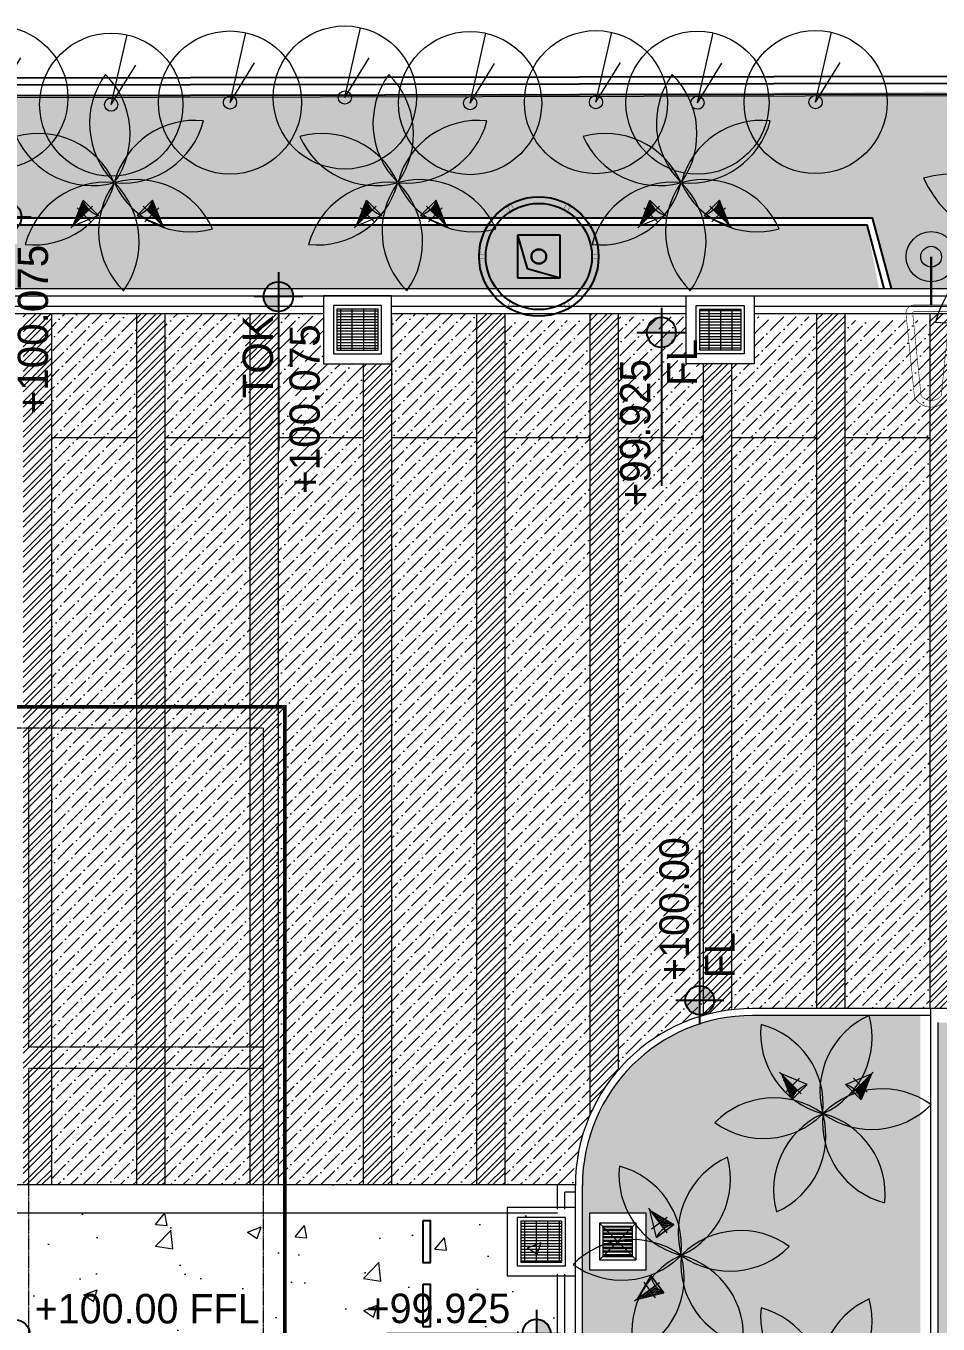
# Model space of a CAD drawing. Header units: millimetres. Extents: x 7964926 to 16080295, y -6277184 to -2986664.
# Drawn here: x 8162482 to 8175355, y -3094772 to -3076451 of the extents above; entities that cross this region are included whole.
import ezdxf

# ---------------------------------------------------------------- set-up
doc = ezdxf.new("R2010")
doc.units = ezdxf.units.MM
doc.header["$LTSCALE"] = 2000
doc.header["$MEASUREMENT"] = 0
for name, pattern in [('( Hidden )', [0.375, 0.25, -0.125]), ('1', [0, 0, 0]), ('DASHDOT', [1, 0.5, -0.25, 0, -0.25]), ('HIDDEN', [0.375, 0.25, -0.125])]:
    doc.linetypes.add(name, pattern=pattern)
for name, color, linetype, lineweight in [('BASEMENT EDGE', 4, 'Continuous', 5), ('L - paving', 9, 'Continuous', 5), ('L- existing trees', 76, 'Continuous', 18), ('L-CHAMBERS', 50, 'Continuous', 5), ('L-compound wall', 7, 'Continuous', 20), ('L-ELE 3', 40, 'Continuous', 9), ('L-ELE 4', 27, 'Continuous', 9), ('L-HATCH-1', 9, 'Continuous', 5), ('L-kerb', 24, 'Continuous', 13), ('L-LAWN HATCH', 96, 'Continuous', 5), ('L-lights', 213, 'Continuous', 0), ('L-Paver 400x400', 250, '1', 13), ('L-SHRUBS', 96, 'Continuous', 18), ('STR-Podium Beam', 8, 'Continuous', 15), ('STR-Retaining Wall', 250, 'HIDDEN', 15)]:
    doc.layers.add(name, color=color, linetype=linetype, lineweight=lineweight)
doc.layers.add('L-FL', color=7, linetype='Continuous')
doc.layers.add('PS$RCP', color=8, linetype='DASHDOT')
doc.styles.add('Century Gothic', font='GOTHIC.TTF')
doc.styles.get("Standard").update_dxf_attribs({"font": 'romans.shx', "width": 0.75})
pattern_1 = [(45, (0.1326889004558325, -9.601470082998276e-06), (66.29126073623884, 243.0679560328757), [312.5, -62.5, 0, -62.5])]
pattern_2 = [(45, (0.7553273057565093, -12.85777956014499), (66.29126073623884, 243.0679560328757), [312.5, -62.5, 0, -62.5])]
pattern_3 = [(45, (0.7553273048251867, 1106.924651841633), (66.29126073623884, 243.0679560328757), [312.5, -62.5, 0, -62.5])]
pattern_4 = [(45, (0, 0), (-106.0660171779821, 106.0660171779821), []), (45, (0, 75), (-106.0660171779821, 106.0660171779821), [])]

# ---------------------------------------------------------------- blocks, each defined once
blk = doc.blocks.new('ertrt')
at = {"layer": 'L- existing trees', "color": 76, "lineweight": 5, "ltscale": 100}
for q in [(0.06719780142966947, 0.2962237633664886), (0.1037855794874414, 0.168169773592127)]:
    blk.add_line((1.77635683940025e-15, 8.881784197001252e-16), q, dxfattribs=at)
blk.add_circle((1.77635683940025e-15, 8.881784197001252e-16), 0.3037500000000001, dxfattribs=at)
at = {"layer": 'L- existing trees', "color": 42, "lineweight": 5, "ltscale": 100}
blk.add_circle((1.77635683940025e-15, 8.881784197001252e-16), 0.02806585742770773, dxfattribs=at)
blk = doc.blocks.new('plam 1')
at = {"layer": 'L- existing trees'}
blk.add_circle((18691.24329189213, 10681.50307737615), 0.01259822064505469, dxfattribs=at)
for centre, major_axis, ratio, start_param, end_param in [((18692.18483846516, 10682.00705469291), (-0.7551500129593981, 0.7551500129593984), 0.9999999999221821, -0.142479172760305, 1.26503951691869), ((18690.59946198878, 10682.35859462703), (-0.7571085495885552, 0.7571085495885551), 0.9999999999214267, 3.013099626958253, 4.416231272074521), ((18691.27760801913, 10682.57046928463), (-0.755150012958269, 0.7551500129582689), 0.9999999999264555, 0.9047183779975385, 2.31223706823846), ((18690.18047726691, 10681.37326294998), (-0.7571085495863722, 0.7571085495863723), 0.9999999999260709, 4.060297177710615, 5.463428823434016), ((18692.15052233815, 10680.93966278443), (-0.755150012960137, 0.7551500129601366), 0.9999999999209107, -1.189676724922368, 0.2178419665983262), ((18691.66227661401, 10682.48840905321), (-0.7571085495877312, 0.7571085495877311), 0.9999999999241717, 1.965902074801756, 3.369033721785306), ((18690.82430717025, 10680.51774569909), (-0.7571085495877312, 0.7571085495877311), 0.9999999999241717, -1.175690578788037, 0.2274410681955126), ((18690.33606144613, 10682.06649196788), (-0.7551500129593878, 0.7551500129593877), 0.999999999925126, 1.951915928665749, 3.35943462018723), ((18691.8871217955, 10680.64756012527), (-0.7571085495885552, 0.7571085495885551), 0.9999999999214267, -0.1284930266315407, 1.274638618484728), ((18690.3017453191, 10680.9991000594), (-0.7551500129585874, 0.7551500129585873), 0.9999999999256194, 2.999113480829971, 4.406632170507497), ((18692.3061065174, 10681.63289180233), (-0.7571085495892501, 0.75710854958925), 0.9999999999211854, 0.9187045241248621, 2.321836169841844), ((18691.20897576513, 10680.43568546768), (-0.7551500129613562, 0.7551500129613561), 0.9999999999224967, 4.04631103158885, 5.453829721822878)]:
    blk.add_ellipse(centre, major_axis=major_axis, ratio=ratio, start_param=start_param, end_param=end_param, dxfattribs=at)
blk = doc.blocks.new('CHAMBERS')
at = {"layer": 'L-Paver 400x400', "true_color": 0x636466}
h = blk.add_hatch(dxfattribs=at)
h.set_pattern_fill('ANSI32', color=251, scale=135, angle=315)
h.set_pattern_definition([(0, (0.4799343226477504, 1.417475164402276), (1.4210854715202e-14, 50.62500000000001), []), (0, (17.35493429470807, -15.45752480719239), (1.4210854715202e-14, 50.62500000000001), [])])
h.paths.add_polyline_path([(7999084.227367846, -3148057.704323237), (7998664.227367677, -3148057.704323237), (7998664.227367676, -3148477.704323041), (7999084.227367845, -3148477.704323041)])
at = {"layer": 'L-CHAMBERS', "color": 42}
for points in [[(7999274.227367846, -3148667.704323237), (7998474.227367848, -3148667.704323237), (7998474.227367848, -3147867.704323237), (7999274.227367846, -3147867.704323237)], [(7999134.227367846, -3148527.704323237), (7998614.227367848, -3148527.704323237), (7998614.227367848, -3148007.704323237), (7999134.227367846, -3148007.704323237)], [(7999084.227367846, -3148477.704323237), (7998664.227367848, -3148477.704323237), (7998664.227367848, -3148057.704323237), (7999084.227367846, -3148057.704323237)]]:
    blk.add_lwpolyline(points, close=True, dxfattribs=at)
at = {"layer": 'L-Paver 400x400', "color": 251, "linetype": '( Hidden )', "ltscale": 0.005, "true_color": 0x636466}
for p, q in [((7998614.227367848, -3148007.704323238), (7999134.227367847, -3148527.704323237)), ((7998614.227367847, -3148527.704323237), (7999134.227367847, -3148007.704323237))]:
    blk.add_line(p, q, dxfattribs=at)
blk = doc.blocks.new('cb 1')
at = {"layer": 'L-Paver 400x400', "true_color": 0x636466}
h = blk.add_hatch(dxfattribs=at)
h.set_pattern_fill('GRATE', color=251, scale=1300)
h.set_pattern_definition([(0, (0, 0), (0, 40.625), []), (90, (0, 0), (-162.5, 9.950255243072245e-15), [])])
h.paths.add_polyline_path([(8080577.548487278, -3139539.649760513), (8079997.548487278, -3139539.649760513), (8079997.548487278, -3140119.649760513), (8080577.548487278, -3140119.649760513)])
at = {"layer": 'L-CHAMBERS', "color": 8}
blk.add_lwpolyline([(8079807.548487278, -3140309.649760513), (8080767.548487278, -3140309.649760513), (8080767.548487278, -3139349.649760513), (8079807.548487278, -3139349.649760513)], close=True, dxfattribs=at)
at = {"layer": 'L-CHAMBERS', "color": 37}
for points in [[(8079947.548487278, -3140169.649760513), (8080627.548487278, -3140169.649760513), (8080627.548487278, -3139489.649760513), (8079947.548487278, -3139489.649760513)], [(8079997.548487278, -3140119.649760513), (8080577.548487278, -3140119.649760513), (8080577.548487278, -3139539.649760513), (8079997.548487278, -3139539.649760513)]]:
    blk.add_lwpolyline(points, close=True, dxfattribs=at)
blk = doc.blocks.new('A$C3B983C50')
at = {"layer": 'PS$RCP', "linetype": 'ByBlock', "const_width": 5}
for points in [[(-395.8942378864661, 745.7089344431205), (-349.0192378864662, 664.5190528383292)], [(395.8942378864674, 745.7089344431199), (349.0192378864673, 664.5190528383288)], [(-447.8557621135325, 715.7089344431206), (-400.9807621135325, 634.5190528383293)], [(447.8557621135336, 715.7089344431198), (400.9807621135336, 634.5190528383287)], [(-843.75, 30.0000000000001), (-750, 30.0000000000001)], [(843.75, 29.99999999999979), (750, 29.99999999999979)], [(-843.75, -29.9999999999999), (-750, -29.9999999999999)], [(843.75, -30.00000000000021), (750, -30.00000000000021)], [(-447.8557621135334, -715.70893444312), (-400.9807621135333, -634.519052838329)], [(-395.8942378864671, -745.70893444312), (-349.019237886467, -664.519052838329)], [(395.8942378864666, -745.7089344431201), (349.0192378864666, -664.519052838329)], [(447.8557621135329, -715.7089344431203), (400.9807621135329, -634.519052838329)]]:
    blk.add_lwpolyline(points, dxfattribs=at)
at = {"layer": 'PS$RCP', "color": 47, "linetype": 'ByBlock'}
blk.add_lwpolyline([(-299.9999999776483, -300.0000001089647), (299.9999999701977, -300.0000001080334), (299.9999999776483, 299.9999998789281), (-299.9999999701977, 299.9999998761341)], close=True, dxfattribs=at)
blk.add_lwpolyline([(-299.9999999701977, 299.9999998761341), (-167.1100230556912, -169.3367608031259), (299.9999999701977, -300.0000001080334)], dxfattribs=at)
at = {"layer": 'PS$RCP', "linetype": 'Continuous'}
for radius in [843.75, 750]:
    blk.add_circle((0, 0), radius, dxfattribs=at)
at = {"layer": 'PS$RCP', "color": 47, "linetype": 'ByBlock'}
for radius in [105, 100]:
    blk.add_circle((0, 0), radius, dxfattribs=at)
blk = doc.blocks.new('finish lvl')
h = blk.add_hatch(color=256)
edge = h.paths.add_edge_path()
edge.add_ellipse((0.03779312691722225, 0.003030802937928456), major_axis=(-0.030468540123942, 0.030468540123942), ratio=0.9999999999984531, start_angle=-45.0000000000443, end_angle=45.00000000010281)
edge.add_line((-0.005295895751714852, 0.003030802937701083), (0.03779312691722236, 0.003030802937701083))
edge.add_line((0.03779312691722225, 0.003030802937928456), (0.03779312691722225, 0.04611982560686556))
edge = h.paths.add_edge_path()
edge.add_ellipse((0.03779312691722225, 0.003030802937928456), major_axis=(-0.030468540123909, 0.030468540123909), ratio=0.9999999999995983, start_angle=134.9999999999885, end_angle=224.999999999953)
edge.add_line((0.0808821495866141, 0.003030802938383204), (0.03779312691767689, 0.003030802938383204))
edge.add_line((0.03779312691722225, 0.003030802937928456), (0.03779312691722225, -0.04005821973088135))
for p, q in [((0.03779312691676751, 0.07484584072017242), (0.03779312691722225, -0.06878423484386076)), ((-0.03402191086343009, 0.00303080293815583), (0.4857257542894331, 0.003030802937473709))]:
    blk.add_line(p, q)
blk.add_ellipse((0.037793126917677, 0.00303080293815583), major_axis=(-0.030468540123953, 0.030468540123953), ratio=0.9999999999978331, start_param=1.570796326794534, end_param=7.85398163397412)
at = {"layer": 'L-FL'}
for tag, p in [('%%P0.00', (0.1256311287966128, 0.03566715156830469)), ('FIN.LVL.', (0.1074625354408454, -0.1030079454646966))]:
    blk.add_attdef(tag, p, '', height=0.08000000000000004, dxfattribs=at)
blk = doc.blocks.new('street light')
at = {"color": 6, "const_width": 7.650000000330578, "elevation": -2.439675371201679e-06}
for points in [[(2710614.379028367, 3155395.706281325), (2709432.922553761, 3155516.237853157, 0.4536687637192325), (2709302.977778311, 3155402.498320451), (2709302.977778311, 3154921.040242178, 0.4536687637192321), (2709432.922553762, 3154807.300709472), (2710614.379028368, 3154927.832281305)], [(2710580.836622167, 3155304.118914542), (2709421.266956209, 3155422.417605599, 0.4667058194856372), (2709397.496522769, 3155402.498320451), (2709397.49652277, 3154921.040242178, 0.4667058194858429), (2709421.266956209, 3154901.12095703), (2710580.836622167, 3155019.419648088)], [(2710580.836622167, 3155019.419648088, 0.4895675210776071), (2710580.836622167, 3155304.118914542, 0.4895675210776071)], [(2710614.379028368, 3154927.832281305, 0.558552496259639), (2710614.379028367, 3155395.706281325)]]:
    blk.add_lwpolyline(points, format="xyb", dxfattribs=at)
at = {"color": 6, "const_width": 30.60000000132231, "elevation": -2.439675371201679e-06}
blk.add_lwpolyline([(2709302.977778311, 3155161.769281314), (2708621.745278282, 3155161.769281314)], dxfattribs=at)
at = {"color": 6}
for radius in [353.4360023993677, 146.5019940627257]:
    blk.add_circle((2708621.745278282, 3155161.769281314, -2.439675371201679e-06), radius, dxfattribs=at)
blk = doc.blocks.new('Shrub uplighter')
h = blk.add_hatch()
h.set_pattern_fill('ANSI31', color=256, scale=344.25, style=0)
h.set_pattern_definition([(44.99999999999999, (-3501134.187699043, -320471.3522648592), (-30.42768867793362, 30.42768867793361), [])])
edge = h.paths.add_edge_path()
edge.add_arc((1744.763391786627, 4.282545072711552e-09), 876.1540613691562, 153.0888804992076, 180.0000000001304)
edge.add_line((868.609330417471, 2.288954013225171e-09), (27.40169122575753, 5.809119799884426e-11))
edge.add_line((27.40169122575742, 5.809119799884388e-11), (963.4883096059559, 396.5541390786807))
for points in [[(-66.92863081881771, -1.823646492346899e-10), (1057.818631651814, 2.342421746717416e-09)], [(608.3609599826362, -354.7086354467119), (608.3609599826362, 354.7086354491955)], [(963.4883096078796, -399.2678857814941), (963.4883096059559, 396.554139078832)]]:
    blk.add_lwpolyline(points)
blk.add_lwpolyline([(27.40169122575742, 5.809119799884389e-11), (963.4883096065972, 396.5541390789522), (963.4883096078796, -399.2678857816143)], close=True)
blk.add_arc((1744.763391786627, 4.282726276050324e-09), 876.1540613691557, 153.0888804991918, 206.9111195010852)

msp = doc.modelspace()

# ---------------------------------------------------------------- hatches: boundary and pattern name
at = {"layer": 'L - paving'}
h = msp.add_hatch(dxfattribs=at)
h.set_pattern_fill('ANSI36', color=37, scale=1000)
h.set_pattern_definition(pattern_2)
edge = h.paths.add_edge_path()
edge.add_line((8164041.190326476, -3080508.118567255), (8162841.190326478, -3080508.118567255))
edge.add_line((8162841.190326478, -3080508.118567255), (8162841.190326477, -3089435.118030052))
edge.add_line((8162841.190326478, -3089435.118030052), (8164041.19032648, -3089435.118030052))
edge.add_line((8164041.190326478, -3089435.118030052), (8164041.190326478, -3080520.884119614))
h = msp.add_hatch(dxfattribs=at)
h.set_pattern_fill('ANSI36', color=37, scale=1000)
h.set_pattern_definition(pattern_2)
edge = h.paths.add_edge_path()
edge.add_line((8165641.190326478, -3080508.118567255), (8164441.190326479, -3080508.118567255))
edge.add_line((8164441.190326478, -3080518.205941129), (8164441.190326477, -3089435.118030052))
edge.add_line((8164441.190326478, -3089435.118030052), (8165641.190326478, -3089435.118030052))
edge.add_line((8165641.190326478, -3089435.118030052), (8165641.190326478, -3080520.096057899))
h = msp.add_hatch(dxfattribs=at)
h.set_pattern_fill('ANSI36', color=37, scale=1000)
h.set_pattern_definition(pattern_2)
h.paths.add_polyline_path([(8166681.323013267, -3081218.118576427), (8166681.323013268, -3080508.118567256), (8166040.395108704, -3080508.118567255), (8166016.190326477, -3089435.118030051), (8167216.19032648, -3089435.118030052), (8167239.246044785, -3081218.118576427)])
h = msp.add_hatch(dxfattribs=at)
h.set_pattern_fill('ANSI36', color=37, scale=1000)
h.set_pattern_definition(pattern_2)
edge = h.paths.add_edge_path()
edge.add_line((8168841.190324362, -3080508.118567255), (8167641.190324362, -3080508.118567256))
edge.add_line((8167641.190324362, -3080508.118567256), (8167641.190324362, -3089435.118030052))
edge.add_line((8167641.190324362, -3089435.118030052), (8168841.190324362, -3089435.118030052))
edge.add_line((8168841.190324362, -3089435.118030052), (8168841.190324362, -3080465))
h = msp.add_hatch(dxfattribs=at)
h.set_pattern_fill('ANSI36', color=37, scale=1000)
h.set_pattern_definition(pattern_3)
h.paths.add_polyline_path([(8170441.190324362, -3080608.118567255), (8169241.190324362, -3080608.118567255), (8169241.190324362, -3082259.965291648), (8170441.190324366, -3082259.965291648)])
h = msp.add_hatch(dxfattribs=at)
h.set_pattern_fill('ANSI36', color=37, scale=1000)
h.set_pattern_definition(pattern_3)
h.paths.add_polyline_path([(8172041.190324363, -3081218.118576427), (8171801.057639698, -3081218.118576427), (8171801.057639698, -3080558.118567257), (8170841.190324364, -3080558.118567257), (8170841.190324362, -3082259.965291648), (8172041.190324362, -3082259.965291648)])
h = msp.add_hatch(dxfattribs=at)
h.set_pattern_fill('ANSI36', color=37, scale=1000)
h.set_pattern_definition(pattern_3)
h.paths.add_polyline_path([(8172761.057639698, -3081218.118576427), (8172441.190324364, -3081218.118576427), (8172441.190324363, -3082259.965291648), (8173641.190324362, -3082259.965291648), (8173641.190324362, -3080558.118567255), (8172761.057639698, -3080558.118567256)])
h = msp.add_hatch(dxfattribs=at)
h.set_pattern_fill('ANSI36', color=37, scale=1000)
h.set_pattern_definition(pattern_3)
h.paths.add_polyline_path([(8174041.19032225, -3082259.965291648), (8175241.190322246, -3082259.965291648), (8175241.19032225, -3080608.118567256), (8174041.190322248, -3080608.118567256)])
h = msp.add_hatch(dxfattribs=at)
h.set_pattern_fill('ANSI36', color=256, scale=1000)
h.set_pattern_definition(pattern_1)
h.paths.add_polyline_path([(8170441.190324362, -3082259.965291648), (8169241.190324362, -3082259.965291648), (8169241.190324362, -3089435.118030052), (8169241.190324362, -3090176.123104492), (8170441.190324362, -3090174.008287073)])
edge = h.paths.add_edge_path()
edge.add_line((8170441.190324362, -3091826.814154196), (8170441.190324362, -3090174.008287073))
edge.add_line((8170441.190324362, -3090174.008287073), (8169241.190324362, -3090176.123104492))
edge.add_line((8169241.190324362, -3090176.123104492), (8169241.190324362, -3092809.965291395))
edge.add_line((8169241.190324362, -3092809.965291395), (8170236.266921679, -3092809.965291395))
edge.add_arc((8172736.253626518, -3092818.118567264), 2500.000000053431, 167.5260987240845, 179.8131403501621, ccw=False)
edge.add_arc((8172736.253626406, -3092818.118567236), 2499.999999940082, 156.6390834882808, 167.5260987241657, ccw=False)
h = msp.add_hatch(dxfattribs=at)
h.set_pattern_fill('ANSI36', color=256, scale=1000)
h.set_pattern_definition(pattern_1)
edge = h.paths.add_edge_path()
edge.add_line((8172041.190324362, -3090416.684202949), (8172041.190324361, -3082259.965291648))
edge.add_line((8172041.190324362, -3082259.965291648), (8170841.190324362, -3082259.965291648))
edge.add_line((8170841.190324362, -3082259.965291648), (8170841.190324362, -3091187.55575613))
edge.add_arc((8172736.253626466, -3092818.11856726), 2500.000000004999, 106.14238497647469, 139.2904224377886, ccw=False)
h = msp.add_hatch(dxfattribs=at)
h.set_pattern_fill('ANSI36', color=256, scale=1000)
h.set_pattern_definition(pattern_1)
h.paths.add_polyline_path([(8173641.190324364, -3082259.965291648), (8172441.190324364, -3082259.965291648), (8172441.190324362, -3090318.118567255), (8173641.190324362, -3090318.118567255)])
h = msp.add_hatch(dxfattribs=at)
h.set_pattern_fill('ANSI36', color=256, scale=1000)
h.set_pattern_definition(pattern_1)
h.paths.add_polyline_path([(8175241.19032225, -3082259.965291648), (8174041.19032225, -3082259.965291648), (8174041.190322248, -3090318.118567255), (8175241.190322248, -3090318.118567255)])
h = msp.add_hatch(dxfattribs=at)
h.set_pattern_fill('ANSI36', color=37, scale=1000)
h.set_pattern_definition(pattern_2)
h.paths.add_polyline_path([(8162841.190326478, -3092809.965291395), (8164041.190326478, -3092809.965291395), (8164041.190326478, -3089435.118030052), (8162841.190326478, -3089435.118030052)])
h = msp.add_hatch(dxfattribs=at)
h.set_pattern_fill('ANSI36', color=37, scale=1000)
h.set_pattern_definition(pattern_2)
h.paths.add_polyline_path([(8162841.190326478, -3092809.965291395), (8164041.190326478, -3092809.965291395), (8164041.190326478, -3089435.118030052), (8162841.190326478, -3089435.118030052)])
h = msp.add_hatch(dxfattribs=at)
h.set_pattern_fill('ANSI36', color=37, scale=1000)
h.set_pattern_definition(pattern_2)
h.paths.add_polyline_path([(8164441.190326478, -3092809.965291395), (8165641.190326478, -3092809.965291395), (8165641.190326478, -3089435.118030052), (8164441.190326478, -3089435.118030052)])
h = msp.add_hatch(dxfattribs=at)
h.set_pattern_fill('ANSI36', color=37, scale=1000)
h.set_pattern_definition(pattern_2)
h.paths.add_polyline_path([(8166041.190326478, -3092809.965291395), (8167241.190326478, -3092809.965291395), (8167241.190326478, -3089435.118030052), (8166041.190326478, -3089435.118030052)])
h = msp.add_hatch(dxfattribs=at)
h.set_pattern_fill('ANSI36', color=37, scale=1000)
h.set_pattern_definition(pattern_2)
h.paths.add_polyline_path([(8167641.190324362, -3092809.965291395), (8168841.190324362, -3092809.965291395), (8168841.190324362, -3089435.118030052), (8167641.190324362, -3089435.118030052)])
h = msp.add_hatch(dxfattribs=at)
h.set_pattern_fill('AR-CONC', color=252, scale=275)
h.set_pattern_definition([(49.99999999999999, (0, 0), (1972.465502152072, -172.5683712021365), [206.25, -2268.75]), (355, (0, 0), (-381.56616743575, 2068.528367675033), [165, -1815]), (100.45144446, (164.37212275, -14.380696), (1590.899328499558, 1895.959975163731), [175.285528, -1928.140808]), (46.18420000000002, (0, 550), (2934.913659346824, -455.1780221809605), [309.3749999999999, -3403.125]), (96.63563549, (244.57604875, 512.06840575), (2570.320350604128, 2678.826152130014), [262.9284405, -2892.21284]), (351.1841639899999, (0, 550), (2570.320348900626, 2678.826150742473), [247.5, -2722.50000275]), (21, (275, 412.5), (1641.49439332577, -1107.201949329682), [206.25, -2268.75]), (326.0000000000001, (275, 412.5), (669.1171627843497, 1994.162623878846), [165, -1815]), (71.45144474, (411.7911985, 320.2331715), (2310.61153600742, 886.9606702174731), [175.2855225, -1928.140808]), (37.50000000000001, (0, 0), (33.43960212254934, 915.4580980361065), [0, -1793, 0, -1842.5, 0, -1821.875]), (7.499999999999999, (0, 0), (723.4412279659086, 1084.632207676491), [0, -1050.5, 0, -1751.75, 0, -694.375]), (327.5, (-613.25, 0), (1468.011699474125, -62.02589726954433), [0, -687.5, 0, -2145, 0, -2846.25]), (317.5, (-888.25, 0), (1603.761965691562, 275.2887014138738), [0, -893.75, 0, -1424.5, 0, -2021.25])])
h.paths.add_polyline_path([(8169986.253626463, -3095987.998824777), (8169986.253626463, -3093198.982058085), (8162086.253626466, -3093220.948524705), (8162086.319022775, -3096009.965291396)])
at = {"layer": 'L-HATCH-1'}
h = msp.add_hatch(dxfattribs=at)
h.set_pattern_fill('STEEL', color=26, scale=1200)
h.set_pattern_definition(pattern_4)
h.paths.add_polyline_path([(8162841.190326478, -3092809.965291394), (8162841.190326477, -3080508.118567255), (8162441.190326478, -3080508.118567255), (8162441.190326478, -3092809.965291394)])
h = msp.add_hatch(dxfattribs=at)
h.set_pattern_fill('STEEL', color=26, scale=1200)
h.set_pattern_definition(pattern_4)
h.paths.add_polyline_path([(8164441.190326478, -3092809.965291394), (8164441.190326477, -3080508.118567255), (8164041.190326478, -3080508.118567255), (8164041.190326478, -3092809.965291394)])
h = msp.add_hatch(dxfattribs=at)
h.set_pattern_fill('STEEL', color=26, scale=1200)
h.set_pattern_definition(pattern_4)
h.paths.add_polyline_path([(8166041.190326478, -3092809.965291394), (8166041.190326477, -3080508.118567255), (8165641.190326478, -3080508.118567255), (8165641.190326478, -3092809.965291394)])
h = msp.add_hatch(dxfattribs=at)
h.set_pattern_fill('STEEL', color=26, scale=1200)
h.set_pattern_definition(pattern_4)
h.paths.add_polyline_path([(8169241.190324362, -3092809.965291394), (8169241.190324361, -3080508.118567255), (8168841.190324362, -3080508.118567255), (8168841.190324362, -3092809.965291394)])
h = msp.add_hatch(dxfattribs=at)
h.set_pattern_fill('STEEL', color=26, scale=1200)
h.set_pattern_definition(pattern_4)
edge = h.paths.add_edge_path()
edge.add_arc((8172736.253626394, -3092818.118567212), 2499.99999991875, 139.2904224375661, 156.6390834887096)
edge.add_line((8170441.190324362, -3091826.814154198), (8170441.190324361, -3080508.118567256))
edge.add_line((8170441.190324361, -3080508.118567256), (8170841.190324361, -3080508.118567257))
edge.add_line((8170841.190324361, -3080508.118567257), (8170841.190324361, -3091187.55575613))
h = msp.add_hatch(dxfattribs=at)
h.set_pattern_fill('STEEL', color=26, scale=1200)
h.set_pattern_definition(pattern_4)
h.paths.add_polyline_path([(8173641.19032436, -3090318.118567255), (8174041.190324359, -3090318.118567255), (8174041.190324357, -3080508.118567255), (8173641.19032436, -3080508.118567255)])
h = msp.add_hatch(dxfattribs=at)
h.set_pattern_fill('STEEL', color=26, scale=1200)
h.set_pattern_definition(pattern_4)
h.paths.add_polyline_path([(8175241.190322247, -3090318.118567255), (8175641.190322246, -3090318.118567255), (8175641.190322245, -3080508.118567255), (8175241.190322247, -3080508.118567255)])
h = msp.add_hatch(dxfattribs=at)
h.set_pattern_fill('STEEL', color=26, scale=1200)
h.set_pattern_definition(pattern_4)
h.paths.add_polyline_path([(8167641.190326476, -3081218.118576427), (8167241.190326476, -3081218.118576427), (8167241.190326478, -3092809.965291394), (8167641.190326478, -3092809.965291394)])
h = msp.add_hatch(dxfattribs=at)
h.set_pattern_fill('STEEL', color=26, scale=1200)
h.set_pattern_definition(pattern_4)
edge = h.paths.add_edge_path()
edge.add_arc((8172736.25362647, -3092818.118567296), 2500.00000004116, 96.77815190080207, 106.1423849763927)
edge.add_line((8172041.19032436, -3090416.68420295), (8172041.19032436, -3081218.118576427))
edge.add_line((8172041.19032436, -3081218.118576427), (8172441.190324357, -3081218.118576427))
edge.add_line((8172441.190324357, -3081218.118576427), (8172441.190324359, -3090335.592102593))
at = {"layer": 'L-LAWN HATCH'}
h = msp.add_hatch(dxfattribs=at)
h.set_pattern_fill('GRASS', color=256, scale=300)
h.set_pattern_definition([(90, (59794.8060906902, 1100.529718009755), (-212.1320343, 212.1320343), [56.25, -368.0140689]), (45, (59794.8060906902, 1100.529718009755), (-212.1320343559643, 212.1320343559643), [56.25, -243.75]), (135, (59794.8060906902, 1100.529718009755), (-212.1320343559643, -212.1320343559642), [56.25, -243.75])])
h.paths.add_polyline_path([(8188250.674419675, -3079325.118030054), (8188074.598684583, -3078335.118030052), (8175641.19032225, -3078335.11803005), (8175471.250137712, -3077379.61565715), (8168978.582111548, -3077410.110091365), (8141745.725901032, -3077449.56270062), (8141572.264514614, -3078424.863314651), (8152518.949401692, -3078405.571193527), (8152402.614801127, -3078405.776218265), (8153609.558739858, -3079159.965138646), (8174425.285204789, -3079159.965138644), (8174692.739609908, -3080158.118567255), (8194298.832205459, -3080158.118567255), (8194150.679496448, -3079325.118030054)])
h = msp.add_hatch(dxfattribs=at)
h.set_pattern_fill('GRASS', color=256, scale=250)
h.set_pattern_definition([(90, (0, 0), (-176.77669525, 176.77669525), [46.875, -306.6783907499999]), (45, (0, 0), (-176.7766952966369, 176.7766952966369), [46.875, -203.125]), (135, (0, 0), (-176.7766952966369, -176.7766952966369), [46.875, -203.125])])
h.paths.add_polyline_path([(8155322.150195122, -3080102.283079288), (8154522.150195122, -3080102.283079288), (8154522.150195125, -3079302.283079288), (8155322.150195122, -3079302.283079288)])
h.paths.add_polyline_path([(8154341.190326477, -3081630.538301473), (8154341.190326484, -3080158.118567255), (8174428.827492119, -3080158.118567255), (8174521.140757195, -3080151.352023629), (8174348.552505991, -3079259.965138647), (8169975.928314314, -3079259.965138647), (8153693.34261994, -3079288.661097165), (8153257.600037383, -3081709.965250114)])
at = {"layer": 'L-SHRUBS'}
h = msp.add_hatch(dxfattribs=at)
h.set_pattern_fill('GRASS', color=256, scale=200)
h.set_pattern_definition([(90, (0, 0), (-141.4213562, 141.4213562), [37.5, -245.3427126]), (45, (0, 0), (-141.4213562373095, 141.4213562373095), [37.5, -162.5]), (135, (0, 0), (-141.4213562373095, -141.4213562373095), [37.5, -162.5])])
edge = h.paths.add_edge_path()
edge.add_arc((8172736.253626463, -3092818.118567255), 2399.999999999069, 90.00003569545349, 180)
edge.add_line((8170336.253626464, -3092818.118567256), (8170336.253626463, -3101222.857779556))
edge.add_line((8170336.253626463, -3101222.857779556), (8175105.381828554, -3101222.857779565))
edge.add_line((8175105.381828554, -3101222.857779565), (8175105.255327307, -3098848.642755874))
edge.add_line((8175105.255327307, -3098848.642755874), (8175105.381828552, -3090418.118567255))
edge.add_line((8175105.381828552, -3090418.118567255), (8172736.252131254, -3090418.118567256))
h.paths.add_polyline_path([(8170435.293757828, -3094007.130340634), (8171235.293757826, -3094007.130340634), (8171235.293757826, -3093207.130340634), (8170435.293757828, -3093207.130340634)], flags=16)
h = msp.add_hatch(dxfattribs=at)
h.set_pattern_fill('GRASS', color=256, scale=200)
h.set_pattern_definition([(90, (0.1326889004558325, -9.601470082998276e-06), (-141.4213562, 141.4213562), [37.5, -245.3427126]), (45, (0.1326889004558325, -9.601470082998276e-06), (-141.4213562373095, 141.4213562373095), [37.5, -162.5]), (135, (0.1326889004558325, -9.601470082998276e-06), (-141.4213562373095, -141.4213562373095), [37.5, -162.5])])
h.paths.add_polyline_path([(8181946.909557506, -3090518.118567255), (8175355.255327307, -3090518.118567254), (8175355.255327307, -3101369.330161517), (8176255.255327307, -3101128.17588833), (8176255.25532731, -3092005.858316765), (8181946.909557506, -3092005.858316765)])

# ---------------------------------------------------------------- linework, layer by layer
at = {"layer": 'BASEMENT EDGE', "color": 2, "linetype": '( Hidden )', "ltscale": 0.01, "const_width": 50}
msp.add_lwpolyline([(7981805.827278946, -3086059.967953469), (7976491.006109476, -3129797.46565373), (7978510.206521805, -3129797.46565373), (7978510.206521805, -3137797.465291389), (7982586.190326475, -3137797.465291393), (7982586.190326475, -3145584.965291392), (8038276.190326475, -3145584.965291392), (8038276.190326475, -3143084.965291393), (8166136.190326478, -3143084.965291393), (8166136.191441908, -3086059.965282003)], close=True, dxfattribs=at)
at = {"layer": 'L-compound wall', "color": 7, "lineweight": 25}
msp.add_line((8175894.173612098, -3077264.37366557), (7980951.335808288, -3077607.935289741), dxfattribs=at)
at = {"layer": 'L-compound wall', "lineweight": 25}
msp.add_lwpolyline([(8175893.586245873, -3077164.374301981), (7980862.945159239, -3077508.090668121), (7978305.124828079, -3097896.607832287), (7976331.01029449, -3114636.526972916), (7971810.414036102, -3151672.070342278), (7992932.742771153, -3151954.453417468), (8024764.788228069, -3151685.265464583), (8063758.699941444, -3151406.280851228), (8108734.296880024, -3151866.177734863), (8174286.973501227, -3153236.992930519), (8175095.256693388, -3114965.032729664), (8270296.784206889, -3115122.376169953), (8270280.009804663, -3116338.856435483), (8274728.881882717, -3116451.333088821), (8275279.372631292, -3076529.724445269), (8270829.795642485, -3076468.367926075)], close=True, dxfattribs=at)
for points in [[(8270829.928331669, -3076468.36793568), (8270829.928331386, -3076468.367935676), (8175893.718934774, -3077164.374311582), (7980863.07784814, -3077508.090677722), (7978305.25751698, -3097896.607841888), (7976331.142983392, -3114636.526982518), (7971810.546725001, -3151672.070351879), (7992932.875460055, -3151954.45342707), (8024764.920916971, -3151685.265474184), (8063758.832630344, -3151406.280860829), (8108734.429568924, -3151866.177744464), (8174287.106190126, -3153236.992940121), (8175095.389382288, -3114965.032739266), (8270296.916895788, -3115122.376179554), (8270280.142493565, -3116338.856445082)], [(8175894.925238416, -3077414.372573871), (7981058.521210873, -3077757.746622231), (7978568.982863449, -3097601.984588814), (7978444.955071006, -3097586.424810406)]]:
    msp.add_lwpolyline(points, dxfattribs=at)
at = {"layer": 'L-compound wall'}
msp.add_lwpolyline([(8175894.969297625, -3077439.372535047), (7981080.585700911, -3077782.707775236), (7978593.788421935, -3097605.096544496)], dxfattribs=at)
at = {"layer": 'L-ELE 3', "lineweight": 25}
for points in [[(8168086.127125217, -3093309.965291397), (8168186.127125217, -3093309.965291397), (8168186.127125217, -3093909.965291397), (8168086.127125217, -3093909.965291397)], [(8168086.127125217, -3094209.965291397), (8168186.127125217, -3094209.965291397), (8168186.127125217, -3094809.965291397), (8168086.127125217, -3094809.965291397)]]:
    msp.add_lwpolyline(points, close=True, dxfattribs=at)
at = {"layer": 'L-ELE 4'}
for p, q in [((8168841.190324366, -3080508.118567255), (8168841.190324362, -3089435.118030052)), ((8169241.190324365, -3080508.118567255), (8169241.190324362, -3089435.118030052)), ((8175241.19032225, -3080508.118567255), (8175241.19032225, -3090318.118567255)), ((8162841.190326478, -3082259.965291648), (8164041.190326478, -3082259.965291648)), ((8164441.190326478, -3082259.965291648), (8165641.190326478, -3082259.965291648)), ((8166041.190326478, -3082259.965291648), (8167241.190326478, -3082259.965291648)), ((8167641.190324362, -3082259.965291648), (8168841.190324362, -3082259.965291648)), ((8169241.190324362, -3082259.965291648), (8170441.190324362, -3082259.965291648)), ((8169241.190324366, -3082259.965291648), (8170441.190324362, -3082259.965291648)), ((8170841.190324362, -3082259.965291648), (8172041.190324362, -3082259.965291648)), ((8170841.190324362, -3082259.965291648), (8172041.190324362, -3082259.965291648)), ((8172441.190324362, -3082259.965291648), (8173641.190324362, -3082259.965291648)), ((8172441.190324362, -3082259.965291648), (8173641.190324362, -3082259.965291648)), ((8174041.19032225, -3082259.965291648), (8175241.19032225, -3082259.965291648)), ((8169986.253626461, -3092809.965291395), (8162086.253626466, -3092809.965291395)), ((8169986.253626463, -3093209.965291395), (8162086.253626466, -3093209.965291395))]:
    msp.add_line(p, q, dxfattribs=at)
for points in [[(8162841.190326478, -3080508.118567255), (8162841.190326478, -3092809.965291395)], [(8164041.190326478, -3080508.118567255), (8164041.190326478, -3092809.965291395)], [(8164441.190326478, -3080508.118567255), (8164441.190326478, -3092809.965291395)], [(8165641.190326478, -3080508.118567255), (8165641.190326478, -3092809.965291395)], [(8166041.190326478, -3080508.118567255), (8166041.190326478, -3092809.965291395)], [(8170441.190324362, -3080508.118567255), (8170441.190324362, -3091826.814154196)], [(8170841.190324362, -3080508.118567255), (8170841.190324362, -3091187.555756128)], [(8173641.190324362, -3080508.118567255), (8173641.190324362, -3090318.118567255)], [(8174041.19032225, -3080508.118567255), (8174041.19032225, -3090318.118567255)], [(8175241.190322248, -3080508.118567255), (8175241.190322248, -3082318.118567255)], [(8167641.190324362, -3080558.118567255), (8167641.190324362, -3092809.965291395)], [(8167241.190326478, -3081218.118576427), (8167241.190326478, -3092809.965291395)], [(8172041.190324362, -3081218.118576427), (8172041.190324362, -3090416.684202949)], [(8172441.190324362, -3081218.118576427), (8172441.190324362, -3090318.118567255)], [(8168841.190324362, -3089435.118030052), (8168841.190324362, -3092809.965291395)], [(8169241.190324362, -3089435.118030052), (8169241.190324362, -3092809.965291395)]]:
    msp.add_lwpolyline(points, dxfattribs=at)
at = {"layer": 'L-ELE 4', "color": 2, "linetype": '( Hidden )', "ltscale": 0.01, "const_width": 50}
msp.add_lwpolyline([(7981805.827280783, -3086059.967953469), (7976491.006111314, -3129797.46565373), (7978510.206523643, -3129797.46565373), (7978510.206523643, -3137797.465291389), (7982586.190328312, -3137797.465291393), (7982586.190328312, -3145584.965291392), (8038276.190328312, -3145584.965291392), (8038276.190328312, -3143084.965291393), (8166136.190328316, -3143084.965291393), (8166136.191443746, -3086059.965282003)], close=True, dxfattribs=at)
at = {"layer": 'L-kerb'}
for p, q in [((8154341.190326484, -3080158.118567255), (8267856.85364517, -3080158.118567255)), ((8154441.190326477, -3080258.118567255), (8182041.057637576, -3080258.118567255)), ((8155386.455704288, -3080408.118567255), (8166681.323013268, -3080408.118567255)), ((8167641.323013268, -3080408.118567255), (8171801.057639698, -3080408.118567255)), ((8172761.057639698, -3080408.118567255), (8182041.057637576, -3080408.118567255)), ((8190021.910476584, -3090318.118567255), (8172736.253626464, -3090318.118567255)), ((8175255.255327307, -3098848.642755874), (8175255.255327307, -3090318.118567255)), ((8175255.255327307, -3090418.118567255), (8172736.253626464, -3090418.118567255)), ((8175355.255327307, -3098848.642755874), (8175355.255327307, -3090518.118567255)), ((8170236.26692168, -3092909.965291395), (8170086.253626463, -3092909.965291395)), ((8170086.253626462, -3093149.965383127), (8170086.253626462, -3092909.965291395)), ((8170236.253626464, -3103709.965291397), (8170236.253626462, -3092809.965068453)), ((8170336.253626464, -3101222.857779561), (8170336.253626462, -3092809.965068453)), ((8170086.253626462, -3101529.965068022), (8170086.253626462, -3094070.230760937))]:
    msp.add_line(p, q, dxfattribs=at)
at = {"layer": 'L-kerb', "color": 8}
for p, q in [((8155386.455704288, -3080508.118567255), (8166681.323013268, -3080508.118567255)), ((8167641.323013268, -3080508.118567255), (8171801.057639698, -3080508.118567255)), ((8172761.057639698, -3080508.118567255), (8182041.057637576, -3080508.118567255)), ((8170236.26692168, -3092809.965291395), (8169986.253626462, -3092809.965291395)), ((8169986.253626462, -3093149.965383127), (8169986.253626462, -3092809.965291395)), ((8169986.253626462, -3101529.965068022), (8169986.253626462, -3094070.230760937))]:
    msp.add_line(p, q, dxfattribs=at)
at = {"layer": 'L-kerb', "lineweight": 25}
for points in [[(8153155.967440038, -3081710.321196594), (8153609.558739858, -3079159.965138646), (8174425.285204789, -3079159.965138644), (8174692.739609908, -3080158.118567255)], [(8154341.190326476, -3081709.965250114), (8153257.600037383, -3081709.965250114), (8153693.342619939, -3079259.965138647), (8174348.552505991, -3079259.965138647), (8174589.172261771, -3080157.970292513)]]:
    msp.add_lwpolyline(points, dxfattribs=at)
at = {"layer": 'L-kerb'}
for radius in [2500, 2400]:
    msp.add_arc((8172736.253626464, -3092818.118567255), radius, 90, 180, dxfattribs=at)
at = {"layer": 'STR-Podium Beam', "linetype": 'HIDDEN', "lineweight": 5, "ltscale": 0.005}
for p, q in [((8162523.557686951, -3090859.965240723), (8162523.557686951, -3086359.965240723)), ((8162523.557686951, -3090859.965240723), (8162523.557686951, -3086359.965240723)), ((8162523.557686951, -3090859.965240723), (8165836.057686951, -3090859.965240723)), ((8162523.557686951, -3090859.965240723), (8165836.057686951, -3090859.965240723)), ((8162523.557686951, -3091159.965240723), (8165836.057686951, -3091159.965240723)), ((8162523.557686949, -3096284.965240723), (8162523.557686951, -3091159.965240723)), ((8162523.557686951, -3091159.965240723), (8165836.057686951, -3091159.965240723)), ((8162523.557686949, -3096284.965240723), (8162523.557686951, -3091159.965240723))]:
    msp.add_line(p, q, dxfattribs=at)
at = {"layer": 'STR-Retaining Wall', "linetype": 'HIDDEN', "ltscale": 0.005}
for p, q in [((8165836.057686951, -3086359.965240723), (8122797.737014161, -3086359.965240723)), ((8165836.057686951, -3086359.965240723), (8122797.737014161, -3086359.965240723)), ((8165836.057686951, -3142784.965240726), (8165836.057686951, -3086359.965240723))]:
    msp.add_line(p, q, dxfattribs=at)
at = {"layer": 'STR-Retaining Wall', "linetype": 'Continuous'}
msp.add_lwpolyline([(8122797.737014161, -3086059.965240727), (8166136.057686951, -3086059.965240727), (8166136.057686951, -3143084.965240725), (8122813.517741758, -3143084.965240757)], dxfattribs=at)
msp.add_lwpolyline([(8122797.737014161, -3086059.965240727), (8166136.057686951, -3086059.965240727), (8166136.057686951, -3143084.965240725), (8122813.517741758, -3143084.965240757)], dxfattribs=at)

# ---------------------------------------------------------------- block references
at = {"layer": 'L- existing trees', "color": 76, "xscale": 3325.365938783046, "yscale": 3325.365938783046, "zscale": 3325.365938783046}
for p in [(8162064.102786377, -3077462.43022108), (8166982.577246346, -3077461.436931851), (8163685.783361621, -3077561.587227304), (8165362.535592783, -3077532.416088554), (8168750.973181475, -3077540.207590166), (8170527.297555968, -3077526.18202095), (8171959.752304073, -3077534.330311283), (8173626.847184472, -3077525.865103721)]:
    msp.add_blockref('ertrt', p, dxfattribs=at)
at = {"layer": 'L- existing trees'}
for p, xscale, yscale, zscale, rotation in [((15088252.09361745, -25728477.7078502), 1100.176579825949, 1100.176579825949, 1100.176579825949, 77.25277453061463), ((15092252.09361745, -25728477.7078502), 1100.176579825949, 1100.176579825949, 1100.176579825949, 77.25277453061463), ((15096252.09361745, -25728477.7078502), 1100.176579825949, 1100.176579825949, 1100.176579825949, 77.25277453061463), ((17409693.6715279, -33279222.72896839), 1466.902106434599, 1466.902106434599, 1466.902106434599, 77.25277453061463), ((-14476084.86362633, -10016325.1051318), 1100.176579825949, 1100.176579825949, 1100.176579825949, 347.2527745306146), ((-14478084.86362633, -10018325.1051318), 1100.176579825949, 1100.176579825949, 1100.176579825949, 347.2527745306146), ((-14476084.86362633, -10020325.1051318), 1100.176579825949, 1100.176579825949, 1100.176579825949, 347.2527745306146)]:
    msp.add_blockref('plam 1', p, dxfattribs=dict(at, xscale=xscale, yscale=yscale, zscale=zscale, rotation=rotation))
at = {"layer": 'L-CHAMBERS', "color": 8}
for p in [(86873.77452599071, 59091.53118408611), (89468.70513918344, 46219.68446954899)]:
    msp.add_blockref('cb 1', p, dxfattribs=at)
at = {"layer": 'L-CHAMBERS', "color": 8, "xscale": -1}
for name, p in [('cb 1', (16252568.60612698, 59091.53118408611)), ('CHAMBERS', (16169709.52112567, 54660.57398260292))]:
    msp.add_blockref(name, p, dxfattribs=at)
at = {"layer": 'L-FL', "ltscale": 0.5}
ref = msp.add_blockref('finish lvl', (8162195.494398255, -3078966.643601165), dxfattribs=dict(at, xscale=4835, yscale=4835, zscale=4835, rotation=270.0002105369682))
ref.add_attrib('FIN.LVL.', 'TOK', (8162132.578933212, -3080583.752570199, 1.857921313060035e-06), dxfattribs={"ltscale": 0.5, "height": 426.2099229118139, "rotation": 90.0002104445316, "style": 'Century Gothic'})
ref.add_attrib('%%P0.00', '+100.075', (8162793.388910296, -3081932.698011076), dxfattribs={"ltscale": 0.5, "height": 426.2099229118139, "rotation": 90.0002104445316, "style": 'Century Gothic'})
ref = msp.add_blockref('finish lvl', (8166030.360313836, -3080089.247739609), dxfattribs=dict(at, xscale=4835, yscale=4835, zscale=4835, rotation=270.0002105369682))
ref.add_attrib('FIN.LVL.', 'TOK', (8165967.444848791, -3081706.356708642, 1.857921313060035e-06), dxfattribs={"ltscale": 0.5, "height": 426.2099229118137, "rotation": 90.00021043703698, "style": 'Century Gothic'})
ref.add_attrib('%%P0.00', '+100.075', (8166628.254825874, -3083055.30214952), dxfattribs={"ltscale": 0.5, "height": 426.2099229118137, "rotation": 90.00021043703698, "style": 'Century Gothic'})
ref = msp.add_blockref('finish lvl', (8171464.830979096, -3080592.9290176), dxfattribs=dict(at, xscale=-4835.363999980464, yscale=4835.363999980464, zscale=4835.363999980464, rotation=89.99957892687979))
ref.add_attrib('FIN.LVL.', ' FL', (8171953.99106003, -3081691.196784376, 1.858061185515393e-06), dxfattribs={"ltscale": 0.5, "height": 426.2420098618888, "rotation": 89.999578876149, "style": 'Century Gothic'})
ref.add_attrib('%%P0.00', '+99.925', (8171293.124977507, -3083230.326163415), dxfattribs={"ltscale": 0.5, "height": 426.2420098618888, "rotation": 89.999578876149, "style": 'Century Gothic'})
ref = msp.add_blockref('finish lvl', (8172006.203674819, -3090381.685469864), dxfattribs=dict(at, xscale=4725.606725092182, yscale=4725.606725092182, zscale=4725.606725092182, rotation=90.00021053696821))
ref.add_attrib('FIN.LVL.', 'FL', (8172484.266469149, -3089892.845067769, 1.815885305416463e-06), dxfattribs={"ltscale": 0.5, "height": 416.5668000027068, "rotation": 90.00021050856463, "style": 'Century Gothic'})
ref.add_attrib('%%P0.00', '+100.00 ', (8171838.412489513, -3089930.315107516), dxfattribs={"ltscale": 0.5, "height": 416.5668000027068, "rotation": 90.00021050856463, "style": 'Century Gothic'})
ref = msp.add_blockref('finish lvl', (8162153.962284859, -3094931.788107926), dxfattribs=dict(at, xscale=4725.606725105103, yscale=4725.606725105103, zscale=4725.606725105103, rotation=0.0002105369682294075))
ref.add_attrib('FIN.LVL.', '+99.775 SSL', (8162642.802686956, -3095409.850902257, 1.815885305421428e-06), dxfattribs={"ltscale": 0.5, "height": 416.5668000038458, "rotation": 0.0002105085646137511, "style": 'Century Gothic'})
ref.add_attrib('%%P0.00', '+100.00 FFL', (8162605.33264721, -3094763.996922618), dxfattribs={"ltscale": 0.5, "height": 416.5668000038458, "rotation": 0.0002105085646137511, "style": 'Century Gothic'})
ref = msp.add_blockref('finish lvl', (8169866.734212288, -3094927.289216879), dxfattribs=dict(at, xscale=-4725.606725105103, yscale=4725.606725105103, zscale=4725.606725105103, rotation=359.9997894630318))
ref.add_attrib('FIN.LVL.', ' FL', (8168793.397633984, -3095405.349863732, 1.815885305421428e-06), dxfattribs={"ltscale": 0.5, "height": 416.5668000038458, "rotation": 359.9997894914354, "style": 'Century Gothic'})
ref.add_attrib('%%P0.00', '+99.925', (8167289.202371753, -3094759.49021991), dxfattribs={"ltscale": 0.5, "height": 416.5668000038458, "rotation": 359.9997894914354, "style": 'Century Gothic'})
at = {"layer": 'L-lights', "color": 6}
for p, xscale, yscale, zscale, rotation in [((8163134.256865034, -3079283.082148973), 0.3865931111449182, 0.3865931111449182, 0.3865931111449182, 44.99999901484804), ((8164425.576203516, -3079283.082148973), -0.3865931111449182, 0.3865931111449182, 0.3865931111449182, 315.000000985152), ((8167134.256865034, -3079283.082148973), 0.3865931111449182, 0.3865931111449182, 0.3865931111449182, 44.99999901484804), ((8168425.576203516, -3079283.082148973), -0.3865931111449182, 0.3865931111449182, 0.3865931111449182, 315.000000985152), ((8171134.256865034, -3079283.082148973), 0.3865931111449182, 0.3865931111449182, 0.3865931111449182, 44.99999901484804), ((8172425.576203516, -3079283.082148973), -0.3865931111449182, 0.3865931111449182, 0.3865931111449182, 315.000000985152), ((8173136.19762143, -3091235.027022224), -0.3865931111449182, 0.3865931111449182, 0.3865931111449182, 135.000000985152), ((8174423.635447121, -3091235.027022224), 0.3865931111449182, 0.3865931111449182, 0.3865931111449182, 224.999999014848), ((8171283.067320321, -3093157.866408177), 0.3865931111449181, 0.3865931111449181, 0.3865931111449181, 306.5496142510246), ((8171093.874574716, -3094431.327149634), -0.3865931111449182, 0.3865931111449182, 0.3865931111449182, 216.5496162213286)]:
    msp.add_blockref('Shrub uplighter', p, dxfattribs=dict(at, xscale=xscale, yscale=yscale, zscale=zscale, rotation=rotation))
at = {"layer": 'L-lights', "linetype": 'ByBlock', "extrusion": (-7.73757935205505e-09, -8.055596804142997e-09, 1), "rotation": 269.9985822399502}
msp.add_blockref('street light', (5020163.241676596, -371008.3009530542, -0.03844538083946249), dxfattribs=at)
at = {"layer": 'PS$RCP', "color": 7}
msp.add_blockref('A$C3B983C50', (8169721.190326483, -3079705.118029622), dxfattribs=at)

doc.saveas('drawing.dxf')
